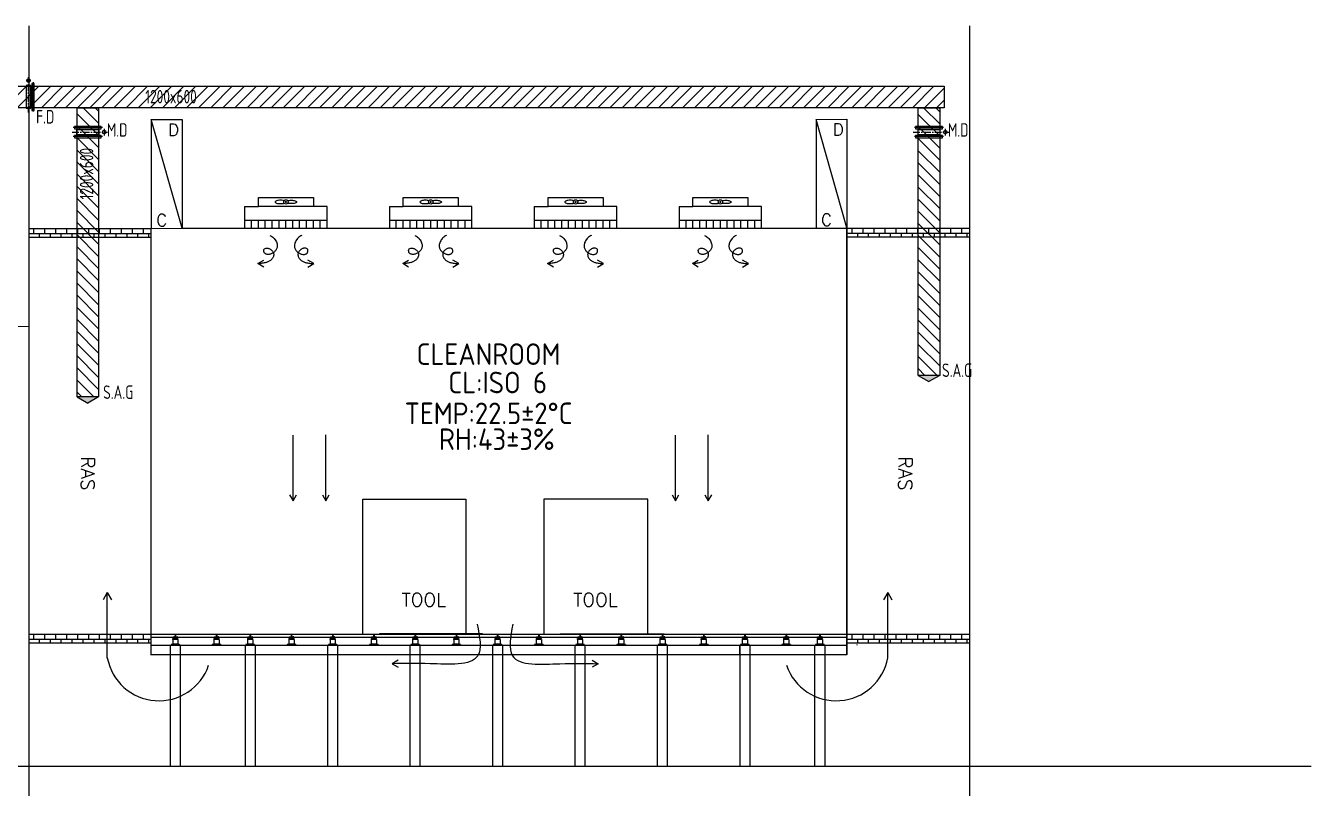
# Model space of a CAD drawing. Header units: millimetres. Extents: x 108 to 3316, y 96 to 2090.
# Drawn here: x 579.8 to 818.4, y 604.1 to 745.5 of the extents above; entities that cross this region are included whole.
import ezdxf
from ezdxf.enums import TextEntityAlignment as Align

# ---------------------------------------------------------------- set-up
doc = ezdxf.new("R2010")
doc.units = ezdxf.units.MM
doc.linetypes.add('CENTER', pattern=[2, 1.25, -0.25, 0.25, -0.25])
for name, color, linetype in [('A-DETL-01', 1, 'Continuous'), ('M-CEQPM-MAU', 22, 'Continuous'), ('M-CMDUCT-LINE', 15, 'Continuous'), ('M-EQPM-TXT', 4, 'Continuous'), ('M-FM-LINE3', 3, 'Continuous'), ('M-HVAC-CMDUCT', 150, 'Continuous'), ('U-EX-TXT', 4, 'Continuous')]:
    doc.layers.add(name, color=color, linetype=linetype)
doc.styles.add('AA-TXT', font='isocp.shx', dxfattribs={"bigfont": 'chineset.shx'})
doc.styles.add('STDTEXT', font='simplex.shx', dxfattribs={"bigfont": 'china.shx'})

msp = doc.modelspace()

# ---------------------------------------------------------------- hatches: boundary and pattern name
at = {"layer": 'M-CEQPM-MAU'}
h = msp.add_hatch(dxfattribs=at)
h.set_pattern_fill('AR-B88', color=252, scale=0.01)
h.set_pattern_definition([(360, (-40309.5795, -84037.5667), (1e-15, 2.032), []), (90, (-40309.5795, -84037.5667), (-1.016, 2.032), [2.032, -2.032])])
h.paths.add_polyline_path([(603.15, 707.95), (580.4, 707.95), (580.4, 706.34), (603.15, 706.34)])
h = msp.add_hatch(dxfattribs=at)
h.set_pattern_fill('AR-B88', color=252, scale=0.01)
h.set_pattern_definition([(360, (-40157.7271, -84037.5143), (1e-15, 2.032), []), (90, (-40157.7271, -84037.5143), (-1.016, 2.032), [2.032, -2.032])])
h.paths.add_polyline_path([(755.01, 708), (732.25, 708), (732.25, 706.39), (755.01, 706.39)])
h = msp.add_hatch(dxfattribs=at)
h.set_pattern_fill('AR-B88', color=252, scale=0.01)
h.set_pattern_definition([(360, (-40309.5795, -84112.7945), (1e-15, 2.032), []), (90, (-40309.5795, -84112.7945), (-1.016, 2.032), [2.032, -2.032])])
h.paths.add_polyline_path([(603.15, 632.72), (580.4, 632.72), (580.4, 631.11), (603.15, 631.11)])
h = msp.add_hatch(dxfattribs=at)
h.set_pattern_fill('AR-B88', color=252, scale=0.01)
h.set_pattern_definition([(360, (-40157.7271, -84112.8087), (1e-15, 2.032), []), (90, (-40157.7271, -84112.8087), (-1.016, 2.032), [2.032, -2.032])])
h.paths.add_polyline_path([(755.01, 632.71), (732.25, 632.71), (732.25, 631.1), (755.01, 631.1)])
at = {"layer": 'M-CMDUCT-LINE'}
h = msp.add_hatch(dxfattribs=at)
h.set_pattern_fill('ANSI31', color=256, scale=0.5, style=0)
h.set_pattern_definition([(45, (1317.3042, 557.8805), (-1.122532, 1.122532), [])])
h.paths.add_polyline_path([(436.36, 734.33), (750.29, 734.33), (750.29, 730.33), (436.36, 730.33)])
h = msp.add_hatch(dxfattribs=at)
h.set_pattern_fill('ANSI31', color=256, scale=0.5, angle=-90, style=0)
h.set_pattern_definition([(315, (416.9179, -122.0802), (1.122532, 1.122532), [])])
h.paths.add_polyline_path([(593.37, 730.33), (593.37, 676.71), (589.37, 676.71), (589.37, 730.33)])
h = msp.add_hatch(dxfattribs=at)
h.set_pattern_fill('ANSI31', color=256, scale=0.5, angle=-90, style=0)
h.set_pattern_definition([(315, (573.0071, -146.9034), (1.122532, 1.122532), [])])
h.paths.add_polyline_path([(749.46, 730.33), (749.46, 680.69), (745.46, 680.69), (745.46, 730.33)])
at = {"layer": 'M-FM-LINE3', "linetype": 'Continuous'}
h = msp.add_hatch(color=256, dxfattribs=at)
edge = h.paths.add_edge_path()
edge.add_arc((580.36, 735.37), 0.333, 0, 360)
at = {"layer": 'M-HVAC-CMDUCT'}
for points in [[(749.46, 680.69), (745.46, 680.69), (747.46, 679.53)], [(593.37, 676.71), (589.37, 676.71), (591.37, 675.55)]]:
    msp.add_hatch(color=256, dxfattribs=at).paths.add_polyline_path(points)

# ---------------------------------------------------------------- linework, layer by layer
at = {"color": 252}
for points in [[(580.4, 707.95), (603.15, 707.95)], [(580.4, 706.34), (603.15, 706.34)], [(732.25, 708), (755.01, 708)], [(732.25, 706.39), (755.01, 706.39)], [(580.4, 632.72), (603.15, 632.72)], [(732.25, 632.71), (755.01, 632.71)], [(580.4, 631.11), (603.15, 631.11)], [(732.25, 631.1), (755.01, 631.1)]]:
    msp.add_lwpolyline(points, dxfattribs=at)
at = {"layer": 'A-DETL-01', "color": 252, "linetype": 'Continuous'}
for p, q in [((580.4, 745.53), (580.4, 608.17)), ((755.01, 745.53), (755.01, 608.17)), ((732.25, 708), (732.25, 628.88)), ((580.4, 608.17), (580.4, 470.81)), ((755.01, 608.17), (755.01, 470.81))]:
    msp.add_line(p, q, dxfattribs=at)
at = {"layer": 'M-CEQPM-MAU', "color": 252}
for p, q in [((603.15, 728.12), (603.15, 707.95)), ((726.51, 728.17), (726.51, 708)), ((603.15, 707.95), (608.89, 708)), ((642.41, 632.75), (642.41, 657.75)), ((642.41, 657.75), (661.55, 657.75)), ((661.55, 657.75), (661.55, 632.75)), ((695.29, 657.75), (675.98, 657.75)), ((675.98, 657.75), (675.98, 632.75)), ((695.29, 632.75), (695.29, 657.75)), ((664.61, 632.75), (645.47, 632.75)), ((679.04, 632.75), (698.35, 632.75))]:
    msp.add_line(p, q, dxfattribs=at)
at = {"layer": 'M-CEQPM-MAU', "color": 252, "ltscale": 0.1}
for p, q in [((623.02, 712), (623.02, 713.7)), ((623.02, 713.7), (633.22, 713.7)), ((633.22, 713.7), (633.22, 712)), ((649.9, 712), (649.9, 713.7)), ((649.9, 713.7), (660.1, 713.7)), ((660.1, 713.7), (660.1, 712)), ((676.78, 712), (676.78, 713.7)), ((676.78, 713.7), (686.98, 713.7)), ((686.98, 713.7), (686.98, 712)), ((703.66, 712), (703.66, 713.7)), ((703.66, 713.7), (713.86, 713.7)), ((713.86, 713.7), (713.86, 712)), ((620.47, 712), (623.02, 712)), ((620.47, 712), (620.47, 708)), ((633.22, 712), (623.02, 712)), ((635.77, 712), (633.22, 712)), ((635.77, 708), (635.77, 712)), ((647.35, 712), (649.9, 712)), ((647.35, 712), (647.35, 708)), ((660.1, 712), (649.9, 712)), ((662.65, 712), (660.1, 712)), ((662.65, 708), (662.65, 712)), ((674.23, 712), (676.78, 712)), ((674.23, 712), (674.23, 708)), ((686.98, 712), (676.78, 712)), ((689.53, 712), (686.98, 712)), ((689.53, 708), (689.53, 712)), ((701.11, 712), (703.66, 712)), ((701.11, 712), (701.11, 708)), ((713.86, 712), (703.66, 712)), ((716.41, 712), (713.86, 712)), ((716.41, 708), (716.41, 712)), ((620.47, 709.5), (635.77, 709.5)), ((621.75, 708), (621.75, 709.5)), ((623.02, 708), (623.02, 709.5)), ((624.3, 708), (624.3, 709.5)), ((625.57, 708), (625.57, 709.5)), ((626.85, 708), (626.85, 709.5)), ((628.12, 708), (628.12, 709.5)), ((629.4, 708), (629.4, 709.5)), ((630.67, 708), (630.67, 709.5)), ((631.95, 708), (631.95, 709.5)), ((633.22, 708), (633.22, 709.5)), ((634.5, 708), (634.5, 709.5)), ((647.35, 709.5), (662.65, 709.5)), ((648.62, 708), (648.62, 709.5)), ((649.9, 708), (649.9, 709.5)), ((651.17, 708), (651.17, 709.5)), ((652.45, 708), (652.45, 709.5)), ((653.72, 708), (653.72, 709.5)), ((655, 708), (655, 709.5)), ((656.27, 708), (656.27, 709.5)), ((657.55, 708), (657.55, 709.5)), ((658.82, 708), (658.82, 709.5)), ((660.1, 708), (660.1, 709.5)), ((661.37, 708), (661.37, 709.5)), ((674.23, 709.5), (689.53, 709.5)), ((675.5, 708), (675.5, 709.5)), ((676.78, 708), (676.78, 709.5)), ((678.05, 708), (678.05, 709.5)), ((679.33, 708), (679.33, 709.5)), ((680.6, 708), (680.6, 709.5)), ((681.88, 708), (681.88, 709.5)), ((683.15, 708), (683.15, 709.5)), ((684.43, 708), (684.43, 709.5)), ((685.7, 708), (685.7, 709.5)), ((686.98, 708), (686.98, 709.5)), ((688.25, 708), (688.25, 709.5)), ((701.11, 709.5), (716.41, 709.5)), ((702.38, 708), (702.38, 709.5)), ((703.66, 708), (703.66, 709.5)), ((704.93, 708), (704.93, 709.5)), ((706.21, 708), (706.21, 709.5)), ((707.48, 708), (707.48, 709.5)), ((708.76, 708), (708.76, 709.5)), ((710.03, 708), (710.03, 709.5)), ((711.31, 708), (711.31, 709.5)), ((712.58, 708), (712.58, 709.5)), ((713.86, 708), (713.86, 709.5)), ((715.13, 708), (715.13, 709.5)), ((603.15, 628.83), (603.15, 707.95)), ((608.89, 708), (732.25, 708)), ((620.47, 708), (635.77, 708)), ((647.35, 708), (662.65, 708)), ((674.23, 708), (689.53, 708)), ((701.11, 708), (716.41, 708)), ((732.25, 628.88), (732.25, 708)), ((603.15, 632.72), (606.67, 632.72)), ((606.67, 632.7), (712.37, 632.72)), ((607.61, 632.77), (607.5, 632.14)), ((607.61, 632.77), (607.71, 632.14)), ((615.26, 632.77), (615.15, 632.14)), ((615.26, 632.77), (615.36, 632.14)), ((621.51, 632.77), (621.4, 632.14)), ((621.51, 632.77), (621.61, 632.14)), ((629.16, 632.77), (629.05, 632.14)), ((629.16, 632.77), (629.26, 632.14)), ((636.81, 632.77), (636.7, 632.14)), ((636.81, 632.77), (636.91, 632.14)), ((644.46, 632.77), (644.35, 632.14)), ((644.46, 632.77), (644.56, 632.14)), ((652.11, 632.77), (652, 632.14)), ((652.11, 632.77), (652.21, 632.14)), ((659.76, 632.77), (659.65, 632.14)), ((659.76, 632.77), (659.86, 632.14)), ((667.41, 632.77), (667.3, 632.14)), ((667.41, 632.77), (667.51, 632.14)), ((675.06, 632.77), (674.95, 632.14)), ((675.06, 632.77), (675.16, 632.14)), ((682.71, 632.77), (682.6, 632.14)), ((682.71, 632.77), (682.81, 632.14)), ((690.36, 632.77), (690.25, 632.14)), ((690.36, 632.77), (690.46, 632.14)), ((698.01, 632.77), (697.9, 632.14)), ((698.01, 632.77), (698.11, 632.14)), ((705.66, 632.77), (705.55, 632.14)), ((705.66, 632.77), (705.76, 632.14)), ((712.37, 632.7), (732.25, 632.71)), ((713.31, 632.77), (713.2, 632.14)), ((713.31, 632.77), (713.41, 632.14)), ((720.96, 632.77), (720.85, 632.14)), ((720.96, 632.77), (721.06, 632.14)), ((727.21, 632.77), (727.1, 632.14)), ((727.21, 632.77), (727.31, 632.14)), ((606.67, 632.09), (603.15, 632.08)), ((712.37, 632.09), (606.67, 632.07)), ((608.41, 630.81), (606.81, 630.81)), ((606.81, 630.81), (606.81, 630.68)), ((608.41, 630.68), (606.81, 630.68)), ((607.13, 631.74), (607.13, 630.89)), ((608.09, 631.74), (607.13, 631.74)), ((607.13, 630.89), (608.09, 630.89)), ((608.05, 631.87), (607.17, 631.87)), ((607.17, 631.74), (607.17, 631.87)), ((607.18, 630.89), (607.18, 630.82)), ((607.19, 632.2), (607.27, 632.2)), ((607.19, 632.2), (607.19, 631.87)), ((607.27, 632.2), (607.27, 632.14)), ((607.55, 632.14), (607.27, 632.14)), ((607.56, 632.2), (607.54, 631.87)), ((607.65, 632.2), (607.56, 632.2)), ((607.65, 632.2), (607.67, 631.87)), ((607.94, 632.14), (607.66, 632.14)), ((607.94, 632.2), (607.94, 632.14)), ((608.02, 632.2), (607.94, 632.2)), ((608.02, 632.2), (608.02, 631.87)), ((608.03, 630.89), (608.03, 630.81)), ((608.05, 631.74), (608.05, 631.87)), ((608.09, 631.74), (608.09, 630.89)), ((608.41, 630.81), (608.41, 630.68)), ((616.06, 630.81), (614.46, 630.81)), ((614.46, 630.81), (614.46, 630.68)), ((616.06, 630.68), (614.46, 630.68)), ((614.78, 631.74), (614.78, 630.89)), ((615.74, 631.74), (614.78, 631.74)), ((614.78, 630.89), (615.74, 630.89)), ((615.7, 631.87), (614.82, 631.87)), ((614.82, 631.74), (614.82, 631.87)), ((614.83, 630.89), (614.83, 630.82)), ((614.84, 632.2), (614.92, 632.2)), ((614.84, 632.2), (614.84, 631.87)), ((614.92, 632.2), (614.92, 632.14)), ((615.2, 632.14), (614.92, 632.14)), ((615.21, 632.2), (615.19, 631.87)), ((615.3, 632.2), (615.21, 632.2)), ((615.3, 632.2), (615.32, 631.87)), ((615.59, 632.14), (615.31, 632.14)), ((615.59, 632.2), (615.59, 632.14)), ((615.67, 632.2), (615.59, 632.2)), ((615.67, 632.2), (615.67, 631.87)), ((615.68, 630.89), (615.68, 630.81)), ((615.7, 631.74), (615.7, 631.87)), ((615.74, 631.74), (615.74, 630.89)), ((616.06, 630.81), (616.06, 630.68)), ((622.31, 630.81), (620.71, 630.81)), ((620.71, 630.81), (620.71, 630.68)), ((622.31, 630.68), (620.71, 630.68)), ((621.03, 631.74), (621.03, 630.89)), ((621.99, 631.74), (621.03, 631.74)), ((621.03, 630.89), (621.99, 630.89)), ((621.95, 631.87), (621.07, 631.87)), ((621.07, 631.74), (621.07, 631.87)), ((621.08, 630.89), (621.08, 630.82)), ((621.09, 632.2), (621.17, 632.2)), ((621.09, 632.2), (621.09, 631.87)), ((621.17, 632.2), (621.17, 632.14)), ((621.45, 632.14), (621.17, 632.14)), ((621.46, 632.2), (621.44, 631.87)), ((621.55, 632.2), (621.46, 632.2)), ((621.55, 632.2), (621.57, 631.87)), ((621.84, 632.14), (621.56, 632.14)), ((621.84, 632.2), (621.84, 632.14)), ((621.92, 632.2), (621.84, 632.2)), ((621.92, 632.2), (621.92, 631.87)), ((621.93, 630.89), (621.93, 630.81)), ((621.95, 631.74), (621.95, 631.87)), ((621.99, 631.74), (621.99, 630.89)), ((622.31, 630.81), (622.31, 630.68)), ((629.96, 630.81), (628.36, 630.81)), ((628.36, 630.81), (628.36, 630.68)), ((629.96, 630.68), (628.36, 630.68)), ((628.68, 631.74), (628.68, 630.89)), ((629.64, 631.74), (628.68, 631.74)), ((628.68, 630.89), (629.64, 630.89)), ((629.6, 631.87), (628.72, 631.87)), ((628.72, 631.74), (628.72, 631.87)), ((628.73, 630.89), (628.73, 630.82)), ((628.74, 632.2), (628.82, 632.2)), ((628.74, 632.2), (628.74, 631.87)), ((628.82, 632.2), (628.82, 632.14)), ((629.1, 632.14), (628.82, 632.14)), ((629.11, 632.2), (629.09, 631.87)), ((629.2, 632.2), (629.11, 632.2)), ((629.2, 632.2), (629.22, 631.87)), ((629.49, 632.14), (629.21, 632.14)), ((629.49, 632.2), (629.49, 632.14)), ((629.57, 632.2), (629.49, 632.2)), ((629.57, 632.2), (629.57, 631.87)), ((629.58, 630.89), (629.58, 630.81)), ((629.6, 631.74), (629.6, 631.87)), ((629.64, 631.74), (629.64, 630.89)), ((629.96, 630.81), (629.96, 630.68)), ((637.61, 630.81), (636.01, 630.81)), ((636.01, 630.81), (636.01, 630.68)), ((637.61, 630.68), (636.01, 630.68)), ((636.33, 631.74), (636.33, 630.89)), ((637.29, 631.74), (636.33, 631.74)), ((636.33, 630.89), (637.29, 630.89)), ((637.25, 631.87), (636.37, 631.87)), ((636.37, 631.74), (636.37, 631.87)), ((636.38, 630.89), (636.38, 630.82)), ((636.39, 632.2), (636.47, 632.2)), ((636.39, 632.2), (636.39, 631.87)), ((636.47, 632.2), (636.47, 632.14)), ((636.75, 632.14), (636.47, 632.14)), ((636.76, 632.2), (636.74, 631.87)), ((636.85, 632.2), (636.76, 632.2)), ((636.85, 632.2), (636.87, 631.87)), ((637.14, 632.14), (636.86, 632.14)), ((637.14, 632.2), (637.14, 632.14)), ((637.22, 632.2), (637.14, 632.2)), ((637.22, 632.2), (637.22, 631.87)), ((637.23, 630.89), (637.23, 630.81)), ((637.25, 631.74), (637.25, 631.87)), ((637.29, 631.74), (637.29, 630.89)), ((637.61, 630.81), (637.61, 630.68)), ((645.26, 630.81), (643.66, 630.81)), ((643.66, 630.81), (643.66, 630.68)), ((645.26, 630.68), (643.66, 630.68)), ((643.98, 631.74), (643.98, 630.89)), ((644.94, 631.74), (643.98, 631.74)), ((643.98, 630.89), (644.94, 630.89)), ((644.9, 631.87), (644.02, 631.87)), ((644.02, 631.74), (644.02, 631.87)), ((644.03, 630.89), (644.03, 630.82)), ((644.04, 632.2), (644.12, 632.2)), ((644.04, 632.2), (644.04, 631.87)), ((644.12, 632.2), (644.12, 632.14)), ((644.4, 632.14), (644.12, 632.14)), ((644.41, 632.2), (644.39, 631.87)), ((644.5, 632.2), (644.41, 632.2)), ((644.5, 632.2), (644.52, 631.87)), ((644.79, 632.14), (644.51, 632.14)), ((644.79, 632.2), (644.79, 632.14)), ((644.87, 632.2), (644.79, 632.2)), ((644.87, 632.2), (644.87, 631.87)), ((644.88, 630.89), (644.88, 630.81)), ((644.9, 631.74), (644.9, 631.87)), ((644.94, 631.74), (644.94, 630.89)), ((645.26, 630.81), (645.26, 630.68)), ((652.91, 630.81), (651.31, 630.81)), ((651.31, 630.81), (651.31, 630.68)), ((652.91, 630.68), (651.31, 630.68)), ((651.63, 631.74), (651.63, 630.89)), ((652.59, 631.74), (651.63, 631.74)), ((651.63, 630.89), (652.59, 630.89)), ((652.55, 631.87), (651.67, 631.87)), ((651.67, 631.74), (651.67, 631.87)), ((651.68, 630.89), (651.68, 630.82)), ((651.69, 632.2), (651.77, 632.2)), ((651.69, 632.2), (651.69, 631.87)), ((651.77, 632.2), (651.77, 632.14)), ((652.05, 632.14), (651.77, 632.14)), ((652.06, 632.2), (652.04, 631.87)), ((652.15, 632.2), (652.06, 632.2)), ((652.15, 632.2), (652.17, 631.87)), ((652.44, 632.14), (652.16, 632.14)), ((652.44, 632.2), (652.44, 632.14)), ((652.52, 632.2), (652.44, 632.2)), ((652.52, 632.2), (652.52, 631.87)), ((652.53, 630.89), (652.53, 630.81)), ((652.55, 631.74), (652.55, 631.87)), ((652.59, 631.74), (652.59, 630.89)), ((652.91, 630.81), (652.91, 630.68)), ((660.56, 630.81), (658.96, 630.81)), ((658.96, 630.81), (658.96, 630.68)), ((660.56, 630.68), (658.96, 630.68)), ((659.28, 631.74), (659.28, 630.89)), ((660.24, 631.74), (659.28, 631.74)), ((659.28, 630.89), (660.24, 630.89)), ((660.2, 631.87), (659.32, 631.87)), ((659.32, 631.74), (659.32, 631.87)), ((659.33, 630.89), (659.33, 630.82)), ((659.34, 632.2), (659.42, 632.2)), ((659.34, 632.2), (659.34, 631.87)), ((659.42, 632.2), (659.42, 632.14)), ((659.7, 632.14), (659.42, 632.14)), ((659.71, 632.2), (659.69, 631.87)), ((659.8, 632.2), (659.71, 632.2)), ((659.8, 632.2), (659.82, 631.87)), ((660.09, 632.14), (659.81, 632.14)), ((660.09, 632.2), (660.09, 632.14)), ((660.17, 632.2), (660.09, 632.2)), ((660.17, 632.2), (660.17, 631.87)), ((660.18, 630.89), (660.18, 630.81)), ((660.2, 631.74), (660.2, 631.87)), ((660.24, 631.74), (660.24, 630.89)), ((660.56, 630.81), (660.56, 630.68)), ((668.21, 630.81), (666.61, 630.81)), ((666.61, 630.81), (666.61, 630.68)), ((668.21, 630.68), (666.61, 630.68)), ((666.93, 631.74), (666.93, 630.89)), ((667.89, 631.74), (666.93, 631.74)), ((666.93, 630.89), (667.89, 630.89)), ((667.85, 631.87), (666.97, 631.87)), ((666.97, 631.74), (666.97, 631.87)), ((666.98, 630.89), (666.98, 630.82)), ((666.99, 632.2), (667.07, 632.2)), ((666.99, 632.2), (666.99, 631.87)), ((667.07, 632.2), (667.07, 632.14)), ((667.35, 632.14), (667.07, 632.14)), ((667.36, 632.2), (667.34, 631.87)), ((667.45, 632.2), (667.36, 632.2)), ((667.45, 632.2), (667.47, 631.87)), ((667.74, 632.14), (667.46, 632.14)), ((667.74, 632.2), (667.74, 632.14)), ((667.82, 632.2), (667.74, 632.2)), ((667.82, 632.2), (667.82, 631.87)), ((667.83, 630.89), (667.83, 630.81)), ((667.85, 631.74), (667.85, 631.87)), ((667.89, 631.74), (667.89, 630.89)), ((668.21, 630.81), (668.21, 630.68)), ((675.86, 630.81), (674.26, 630.81)), ((674.26, 630.81), (674.26, 630.68)), ((675.86, 630.68), (674.26, 630.68)), ((674.58, 631.74), (674.58, 630.89)), ((675.54, 631.74), (674.58, 631.74)), ((674.58, 630.89), (675.54, 630.89)), ((675.5, 631.87), (674.62, 631.87)), ((674.62, 631.74), (674.62, 631.87)), ((674.63, 630.89), (674.63, 630.82)), ((674.64, 632.2), (674.72, 632.2)), ((674.64, 632.2), (674.64, 631.87)), ((674.72, 632.2), (674.72, 632.14)), ((675, 632.14), (674.72, 632.14)), ((675.01, 632.2), (674.99, 631.87)), ((675.1, 632.2), (675.01, 632.2)), ((675.1, 632.2), (675.12, 631.87)), ((675.39, 632.14), (675.11, 632.14)), ((675.39, 632.2), (675.39, 632.14)), ((675.47, 632.2), (675.39, 632.2)), ((675.47, 632.2), (675.47, 631.87)), ((675.48, 630.89), (675.48, 630.81)), ((675.5, 631.74), (675.5, 631.87)), ((675.54, 631.74), (675.54, 630.89)), ((675.86, 630.81), (675.86, 630.68)), ((683.51, 630.81), (681.91, 630.81)), ((681.91, 630.81), (681.91, 630.68)), ((683.51, 630.68), (681.91, 630.68)), ((682.23, 631.74), (682.23, 630.89)), ((683.19, 631.74), (682.23, 631.74)), ((682.23, 630.89), (683.19, 630.89)), ((683.15, 631.87), (682.27, 631.87)), ((682.27, 631.74), (682.27, 631.87)), ((682.28, 630.89), (682.28, 630.82)), ((682.29, 632.2), (682.37, 632.2)), ((682.29, 632.2), (682.29, 631.87)), ((682.37, 632.2), (682.37, 632.14)), ((682.65, 632.14), (682.37, 632.14)), ((682.66, 632.2), (682.64, 631.87)), ((682.75, 632.2), (682.66, 632.2)), ((682.75, 632.2), (682.77, 631.87)), ((683.04, 632.14), (682.76, 632.14)), ((683.04, 632.2), (683.04, 632.14)), ((683.12, 632.2), (683.04, 632.2)), ((683.12, 632.2), (683.12, 631.87)), ((683.13, 630.89), (683.13, 630.81)), ((683.15, 631.74), (683.15, 631.87)), ((683.19, 631.74), (683.19, 630.89)), ((683.51, 630.81), (683.51, 630.68)), ((691.16, 630.81), (689.56, 630.81)), ((689.56, 630.81), (689.56, 630.68)), ((691.16, 630.68), (689.56, 630.68)), ((689.88, 631.74), (689.88, 630.89)), ((690.84, 631.74), (689.88, 631.74)), ((689.88, 630.89), (690.84, 630.89)), ((690.8, 631.87), (689.92, 631.87)), ((689.92, 631.74), (689.92, 631.87)), ((689.93, 630.89), (689.93, 630.82)), ((689.94, 632.2), (690.02, 632.2)), ((689.94, 632.2), (689.94, 631.87)), ((690.02, 632.2), (690.02, 632.14)), ((690.3, 632.14), (690.02, 632.14)), ((690.31, 632.2), (690.29, 631.87)), ((690.4, 632.2), (690.31, 632.2)), ((690.4, 632.2), (690.42, 631.87)), ((690.69, 632.14), (690.41, 632.14)), ((690.69, 632.2), (690.69, 632.14)), ((690.77, 632.2), (690.69, 632.2)), ((690.77, 632.2), (690.77, 631.87)), ((690.78, 630.89), (690.78, 630.81)), ((690.8, 631.74), (690.8, 631.87)), ((690.84, 631.74), (690.84, 630.89)), ((691.16, 630.81), (691.16, 630.68)), ((698.81, 630.81), (697.21, 630.81)), ((697.21, 630.81), (697.21, 630.68)), ((698.81, 630.68), (697.21, 630.68)), ((697.53, 631.74), (697.53, 630.89)), ((698.49, 631.74), (697.53, 631.74)), ((697.53, 630.89), (698.49, 630.89)), ((698.45, 631.87), (697.57, 631.87)), ((697.57, 631.74), (697.57, 631.87)), ((697.58, 630.89), (697.58, 630.82)), ((697.59, 632.2), (697.67, 632.2)), ((697.59, 632.2), (697.59, 631.87)), ((697.67, 632.2), (697.67, 632.14)), ((697.95, 632.14), (697.67, 632.14)), ((697.96, 632.2), (697.94, 631.87)), ((698.05, 632.2), (697.96, 632.2)), ((698.05, 632.2), (698.07, 631.87)), ((698.34, 632.14), (698.06, 632.14)), ((698.34, 632.2), (698.34, 632.14)), ((698.42, 632.2), (698.34, 632.2)), ((698.42, 632.2), (698.42, 631.87)), ((698.43, 630.89), (698.43, 630.81)), ((698.45, 631.74), (698.45, 631.87)), ((698.49, 631.74), (698.49, 630.89)), ((698.81, 630.81), (698.81, 630.68)), ((706.46, 630.81), (704.86, 630.81)), ((704.86, 630.81), (704.86, 630.68)), ((706.46, 630.68), (704.86, 630.68)), ((705.18, 631.74), (705.18, 630.89)), ((706.14, 631.74), (705.18, 631.74)), ((705.18, 630.89), (706.14, 630.89)), ((706.1, 631.87), (705.22, 631.87)), ((705.22, 631.74), (705.22, 631.87)), ((705.23, 630.89), (705.23, 630.82)), ((705.24, 632.2), (705.32, 632.2)), ((705.24, 632.2), (705.24, 631.87)), ((705.32, 632.2), (705.32, 632.14)), ((705.6, 632.14), (705.32, 632.14)), ((705.61, 632.2), (705.59, 631.87)), ((705.7, 632.2), (705.61, 632.2)), ((705.7, 632.2), (705.72, 631.87)), ((705.99, 632.14), (705.71, 632.14)), ((705.99, 632.2), (705.99, 632.14)), ((706.07, 632.2), (705.99, 632.2)), ((706.07, 632.2), (706.07, 631.87)), ((706.08, 630.89), (706.08, 630.81)), ((706.1, 631.74), (706.1, 631.87)), ((706.14, 631.74), (706.14, 630.89)), ((706.46, 630.81), (706.46, 630.68)), ((732.25, 632.07), (712.37, 632.07)), ((714.11, 630.81), (712.51, 630.81)), ((712.51, 630.81), (712.51, 630.68)), ((714.11, 630.68), (712.51, 630.68)), ((712.83, 631.74), (712.83, 630.89)), ((713.79, 631.74), (712.83, 631.74)), ((712.83, 630.89), (713.79, 630.89)), ((713.75, 631.87), (712.87, 631.87)), ((712.87, 631.74), (712.87, 631.87)), ((712.88, 630.89), (712.88, 630.82)), ((712.89, 632.2), (712.97, 632.2)), ((712.89, 632.2), (712.89, 631.87)), ((712.97, 632.2), (712.97, 632.14)), ((713.25, 632.14), (712.97, 632.14)), ((713.26, 632.2), (713.24, 631.87)), ((713.35, 632.2), (713.26, 632.2)), ((713.35, 632.2), (713.37, 631.87)), ((713.64, 632.14), (713.36, 632.14)), ((713.64, 632.2), (713.64, 632.14)), ((713.72, 632.2), (713.64, 632.2)), ((713.72, 632.2), (713.72, 631.87)), ((713.73, 630.89), (713.73, 630.81)), ((713.75, 631.74), (713.75, 631.87)), ((713.79, 631.74), (713.79, 630.89)), ((714.11, 630.81), (714.11, 630.68)), ((721.76, 630.81), (720.16, 630.81)), ((720.16, 630.81), (720.16, 630.68)), ((721.76, 630.68), (720.16, 630.68)), ((720.48, 631.74), (720.48, 630.89)), ((721.44, 631.74), (720.48, 631.74)), ((720.48, 630.89), (721.44, 630.89)), ((721.4, 631.87), (720.52, 631.87)), ((720.52, 631.74), (720.52, 631.87)), ((720.53, 630.89), (720.53, 630.82)), ((720.54, 632.2), (720.62, 632.2)), ((720.54, 632.2), (720.54, 631.87)), ((720.62, 632.2), (720.62, 632.14)), ((720.9, 632.14), (720.62, 632.14)), ((720.91, 632.2), (720.89, 631.87)), ((721, 632.2), (720.91, 632.2)), ((721, 632.2), (721.02, 631.87)), ((721.29, 632.14), (721.01, 632.14)), ((721.29, 632.2), (721.29, 632.14)), ((721.37, 632.2), (721.29, 632.2)), ((721.37, 632.2), (721.37, 631.87)), ((721.38, 630.89), (721.38, 630.81)), ((721.4, 631.74), (721.4, 631.87)), ((721.44, 631.74), (721.44, 630.89)), ((721.76, 630.81), (721.76, 630.68)), ((728.01, 630.81), (726.41, 630.81)), ((726.41, 630.81), (726.41, 630.68)), ((728.01, 630.68), (726.41, 630.68)), ((726.73, 631.74), (726.73, 630.89)), ((727.69, 631.74), (726.73, 631.74)), ((726.73, 630.89), (727.69, 630.89)), ((727.65, 631.87), (726.77, 631.87)), ((726.77, 631.74), (726.77, 631.87)), ((726.78, 630.89), (726.78, 630.82)), ((726.79, 632.2), (726.87, 632.2)), ((726.79, 632.2), (726.79, 631.87)), ((726.87, 632.2), (726.87, 632.14)), ((727.16, 632.14), (726.87, 632.14)), ((727.16, 632.2), (727.14, 631.87)), ((727.26, 632.2), (727.16, 632.2)), ((727.26, 632.2), (727.27, 631.87)), ((727.54, 632.14), (727.26, 632.14)), ((727.54, 632.2), (727.54, 632.14)), ((727.62, 632.2), (727.54, 632.2)), ((727.62, 632.2), (727.62, 631.87)), ((727.64, 630.89), (727.64, 630.81)), ((727.65, 631.74), (727.65, 631.87)), ((727.69, 631.74), (727.69, 630.89)), ((728.01, 630.81), (728.01, 630.68)), ((734.06, 630.81), (734.06, 630.68))]:
    msp.add_line(p, q, dxfattribs=at)
at = {"layer": 'M-CEQPM-MAU', "color": 252}
for points in [[(608.89, 728.17), (608.89, 708), (603.15, 728.12)], [(732.25, 728.22), (732.25, 708.05), (726.51, 728.17)]]:
    msp.add_lwpolyline(points, close=True, dxfattribs=at)
at = {"layer": 'M-CEQPM-MAU', "color": 252, "ltscale": 0.1}
for points in [[(627.8, 713.08, 0.03966), (627.53, 713.14, 0.032614), (627.12, 713.17, 0.032614), (626.71, 713.14, 0.044087), (626.41, 713.07, 0.086721), (626.17, 712.95, 0.233651), (626.12, 712.85, 0.233651), (626.17, 712.76, 0.086721), (626.41, 712.63, 0.044087), (626.71, 712.56, 0.032614), (627.12, 712.54, 0.032614), (627.53, 712.56, 0.03966), (627.8, 712.62)], [(628.45, 713.08, -0.03966), (628.71, 713.14, -0.032614), (629.12, 713.17, -0.032614), (629.53, 713.14, -0.044087), (629.83, 713.07, -0.086721), (630.07, 712.95, -0.233651), (630.12, 712.85, -0.233651), (630.07, 712.76, -0.086721), (629.83, 712.63, -0.044087), (629.53, 712.56, -0.032614), (629.12, 712.54, -0.032614), (628.71, 712.56, -0.03966), (628.45, 712.62)], [(654.67, 713.08, 0.03966), (654.41, 713.14, 0.032614), (654, 713.17, 0.032614), (653.59, 713.14, 0.044087), (653.29, 713.07, 0.086721), (653.05, 712.95, 0.233651), (653, 712.85, 0.233651), (653.05, 712.76, 0.086721), (653.29, 712.63, 0.044087), (653.59, 712.56, 0.032614), (654, 712.54, 0.032614), (654.41, 712.56, 0.03966), (654.67, 712.62)], [(655.33, 713.08, -0.03966), (655.59, 713.14, -0.032614), (656, 713.17, -0.032614), (656.41, 713.14, -0.044087), (656.71, 713.07, -0.086721), (656.95, 712.95, -0.233651), (657, 712.85, -0.233651), (656.95, 712.76, -0.086721), (656.71, 712.63, -0.044087), (656.41, 712.56, -0.032614), (656, 712.54, -0.032614), (655.59, 712.56, -0.03966), (655.33, 712.62)], [(681.55, 713.08, 0.03966), (681.29, 713.14, 0.032614), (680.88, 713.17, 0.032614), (680.47, 713.14, 0.044087), (680.17, 713.07, 0.086721), (679.93, 712.95, 0.233651), (679.88, 712.85, 0.233651), (679.93, 712.76, 0.086721), (680.17, 712.63, 0.044087), (680.47, 712.56, 0.032614), (680.88, 712.54, 0.032614), (681.29, 712.56, 0.03966), (681.55, 712.62)], [(682.2, 713.08, -0.03966), (682.47, 713.14, -0.032614), (682.88, 713.17, -0.032614), (683.29, 713.14, -0.044087), (683.59, 713.07, -0.086721), (683.83, 712.95, -0.233651), (683.88, 712.85, -0.233651), (683.83, 712.76, -0.086721), (683.59, 712.63, -0.044087), (683.29, 712.56, -0.032614), (682.88, 712.54, -0.032614), (682.47, 712.56, -0.03966), (682.2, 712.62)], [(708.43, 713.08, 0.03966), (708.16, 713.14, 0.032614), (707.75, 713.17, 0.032614), (707.35, 713.14, 0.044087), (707.05, 713.07, 0.086721), (706.8, 712.95, 0.233651), (706.76, 712.85, 0.233651), (706.8, 712.76, 0.086721), (707.05, 712.63, 0.044087), (707.35, 712.56, 0.032614), (707.75, 712.54, 0.032614), (708.16, 712.56, 0.03966), (708.43, 712.62)], [(709.08, 713.08, -0.03966), (709.35, 713.14, -0.032614), (709.76, 713.17, -0.032614), (710.17, 713.14, -0.044087), (710.46, 713.07, -0.086721), (710.71, 712.95, -0.233651), (710.76, 712.85, -0.233651), (710.71, 712.76, -0.086721), (710.46, 712.63, -0.044087), (710.17, 712.56, -0.032614), (709.76, 712.54, -0.032614), (709.35, 712.56, -0.03966), (709.08, 712.62)]]:
    msp.add_lwpolyline(points, format="xyb", dxfattribs=at)
at = {"layer": 'M-CEQPM-MAU', "color": 252, "ltscale": 0.1, "const_width": 0.2}
for points in [[(628.22, 712.85, -1), (628.02, 712.85, -1)], [(655.1, 712.85, -1), (654.9, 712.85, -1)], [(681.98, 712.85, -1), (681.78, 712.85, -1)], [(708.86, 712.85, -1), (708.66, 712.85, -1)]]:
    msp.add_lwpolyline(points, format="xyb", close=True, dxfattribs=at)
at = {"layer": 'M-CEQPM-MAU', "color": 252, "ltscale": 0.1}
for points in [[(603.15, 630.68), (606.67, 630.68)], [(712.37, 628.88), (603.15, 628.88), (603.15, 630.68), (712.37, 630.68)], [(732.25, 628.88), (712.37, 628.88), (712.37, 630.68), (732.25, 630.68)]]:
    msp.add_lwpolyline(points, dxfattribs=at)
for points in [[(606.71, 608.17), (606.71, 630.68), (608.51, 630.68), (608.51, 608.17)], [(620.61, 608.17), (620.61, 630.68), (622.41, 630.68), (622.41, 608.17)], [(635.91, 608.17), (635.91, 630.68), (637.71, 630.68), (637.71, 608.17)], [(651.21, 608.17), (651.21, 630.68), (653.01, 630.68), (653.01, 608.17)], [(666.51, 608.17), (666.51, 630.68), (668.31, 630.68), (668.31, 608.17)], [(681.81, 608.17), (681.81, 630.68), (683.61, 630.68), (683.61, 608.17)], [(697.11, 608.17), (697.11, 630.68), (698.91, 630.68), (698.91, 608.17)], [(712.41, 608.17), (712.41, 630.68), (714.21, 630.68), (714.21, 608.17)], [(726.31, 608.17), (726.31, 630.68), (728.11, 630.68), (728.11, 608.17)]]:
    msp.add_lwpolyline(points, close=True, dxfattribs=at)
for centre in [(628.12, 712.85), (655, 712.85), (681.88, 712.85), (708.76, 712.85)]:
    msp.add_circle(centre, 0.4, dxfattribs=at)
at = {"layer": 'M-FM-LINE3', "linetype": 'CENTER'}
for p, q in [((580.36, 729.42), (580.36, 736)), ((588.45, 725.81), (595.04, 725.81)), ((594.41, 726.44), (594.41, 725.19)), ((744.54, 725.81), (751.13, 725.81)), ((750.5, 726.44), (750.5, 725.19))]:
    msp.add_line(p, q, dxfattribs=at)
at = {"layer": 'M-FM-LINE3'}
for p, q in [((581.2, 735.04), (581.2, 729.62)), ((594.08, 726.64), (588.66, 726.64)), ((750.17, 726.64), (744.75, 726.64)), ((594.08, 724.98), (588.66, 724.98)), ((750.17, 724.98), (744.75, 724.98))]:
    msp.add_line(p, q, dxfattribs=at)
for points in [[(581.41, 734.83), (580.99, 734.83), (580.99, 729.83), (581.41, 729.83)], [(580.78, 734.42), (579.95, 734.42), (579.95, 730.25), (580.78, 730.25)], [(593.87, 726.44), (593.87, 726.85), (588.87, 726.85), (588.87, 726.44)], [(593.45, 725.39), (593.45, 726.23), (589.29, 726.23), (589.29, 725.39)], [(749.96, 726.44), (749.96, 726.85), (744.96, 726.85), (744.96, 726.44)], [(749.54, 725.39), (749.54, 726.23), (745.38, 726.23), (745.38, 725.39)], [(593.87, 724.77), (593.87, 725.19), (588.87, 725.19), (588.87, 724.77)], [(749.96, 724.77), (749.96, 725.19), (744.96, 725.19), (744.96, 724.77)]]:
    msp.add_lwpolyline(points, close=True, dxfattribs=at)
for centre in [(580.36, 735.37), (594.41, 725.81), (750.5, 725.81)]:
    msp.add_circle(centre, 0.333, dxfattribs=at)
at = {"layer": 'M-HVAC-CMDUCT'}
for p, q in [((749.46, 680.69), (745.46, 680.69)), ((745.46, 680.69), (747.46, 679.53)), ((749.46, 680.69), (747.46, 679.53)), ((589.37, 676.71), (591.37, 675.55)), ((593.37, 676.71), (591.37, 675.55))]:
    msp.add_line(p, q, dxfattribs=at)
at = {"layer": 'M-HVAC-CMDUCT', "color": 252}
for p, q in [((629.45, 657.42), (629.45, 669.59)), ((635.54, 657.42), (635.54, 669.65)), ((700.42, 657.42), (700.42, 669.59)), ((706.5, 657.42), (706.5, 669.65))]:
    msp.add_line(p, q, dxfattribs=at)
at = {"layer": 'M-HVAC-CMDUCT'}
for points in [[(436.36, 734.33), (750.29, 734.33), (750.29, 730.33), (436.36, 730.33)], [(593.37, 730.33), (593.37, 676.71), (589.37, 676.71), (589.37, 730.33)], [(749.46, 730.33), (749.46, 680.69), (745.46, 680.69), (745.46, 730.33)]]:
    msp.add_lwpolyline(points, close=True, dxfattribs=at)
at = {"layer": 'M-HVAC-CMDUCT', "color": 252, "ltscale": 0.1}
for points in [[(625.16, 706.63, -0.140241), (625.83, 706.18, -0.038232), (626.07, 705.92), (626.14, 705.82), (626.26, 705.62), (626.36, 705.44), (626.43, 705.27), (626.48, 705.1), (626.51, 704.95), (626.53, 704.8), (626.53, 704.66), (626.52, 704.53), (626.5, 704.4), (626.46, 704.28), (626.41, 704.16), (626.35, 704.04), (626.28, 703.93), (626.19, 703.82), (626.09, 703.71), (625.99, 703.61), (625.88, 703.51), (625.76, 703.42), (625.64, 703.35), (625.51, 703.28), (625.38, 703.22), (625.25, 703.18), (625.12, 703.15), (625, 703.13), (624.88, 703.12), (624.76, 703.12), (624.65, 703.13), (624.55, 703.15), (624.47, 703.18), (624.39, 703.22), (624.32, 703.26, -0.282011), (624.02, 703.84, -0.222152), (624.15, 704.16, -0.123311), (624.42, 704.27), (624.51, 704.28), (624.62, 704.28), (624.72, 704.28), (624.83, 704.26), (624.93, 704.23), (625.03, 704.2), (625.13, 704.15), (625.22, 704.1), (625.31, 704.05), (625.39, 703.98), (625.47, 703.92), (625.54, 703.85), (625.61, 703.78), (625.67, 703.7), (625.72, 703.62), (625.76, 703.54), (625.8, 703.46), (625.83, 703.38), (625.85, 703.29), (625.86, 703.2), (625.87, 703.1), (625.87, 703.01), (625.85, 702.91), (625.83, 702.81), (625.8, 702.71), (625.77, 702.62), (625.72, 702.52), (625.66, 702.43), (625.6, 702.34), (625.52, 702.25), (625.44, 702.16), (625.35, 702.08), (625.25, 702.01), (625.14, 701.94), (625.04, 701.87), (624.92, 701.81), (624.8, 701.75), (624.68, 701.7), (624.55, 701.65), (624.41, 701.61), (624.26, 701.57), (624.1, 701.54), (623.93, 701.51), (623.75, 701.49), (623.55, 701.47), (623.34, 701.45), (623.13, 701.43), (622.92, 701.42)], [(631.08, 706.63, 0.140241), (630.4, 706.18, 0.038232), (630.16, 705.92), (630.1, 705.82), (629.98, 705.62), (629.88, 705.44), (629.81, 705.27), (629.76, 705.1), (629.73, 704.95), (629.71, 704.8), (629.7, 704.66), (629.71, 704.53), (629.74, 704.4), (629.77, 704.28), (629.82, 704.16), (629.89, 704.04), (629.96, 703.93), (630.05, 703.82), (630.14, 703.71), (630.25, 703.61), (630.36, 703.51), (630.48, 703.42), (630.6, 703.35), (630.73, 703.28), (630.86, 703.22), (630.99, 703.18), (631.11, 703.15), (631.24, 703.13), (631.36, 703.12), (631.48, 703.12), (631.58, 703.13), (631.68, 703.15), (631.77, 703.18), (631.85, 703.22), (631.92, 703.26, 0.282011), (632.22, 703.84, 0.222152), (632.08, 704.16, 0.123311), (631.82, 704.27), (631.72, 704.28), (631.62, 704.28), (631.52, 704.28), (631.41, 704.26), (631.31, 704.23), (631.21, 704.2), (631.11, 704.15), (631.02, 704.1), (630.93, 704.05), (630.85, 703.98), (630.77, 703.92), (630.7, 703.85), (630.63, 703.78), (630.57, 703.7), (630.52, 703.62), (630.47, 703.54), (630.44, 703.46), (630.41, 703.38), (630.39, 703.29), (630.37, 703.2), (630.37, 703.1), (630.37, 703.01), (630.38, 702.91), (630.4, 702.81), (630.43, 702.71), (630.47, 702.62), (630.52, 702.52), (630.58, 702.43), (630.64, 702.34), (630.72, 702.25), (630.8, 702.16), (630.89, 702.08), (630.99, 702.01), (631.09, 701.94), (631.2, 701.87), (631.32, 701.81), (631.43, 701.75), (631.56, 701.7), (631.69, 701.65), (631.83, 701.61), (631.98, 701.57), (632.13, 701.54), (632.3, 701.51), (632.49, 701.49), (632.69, 701.47), (632.89, 701.45), (633.1, 701.43), (633.31, 701.42)], [(652.03, 706.63, -0.140241), (652.71, 706.18, -0.038232), (652.95, 705.92), (653.02, 705.82), (653.14, 705.62), (653.24, 705.44), (653.31, 705.27), (653.36, 705.1), (653.39, 704.95), (653.41, 704.8), (653.41, 704.66), (653.4, 704.53), (653.38, 704.4), (653.34, 704.28), (653.29, 704.16), (653.23, 704.04), (653.16, 703.93), (653.07, 703.82), (652.97, 703.71), (652.87, 703.61), (652.76, 703.51), (652.64, 703.42), (652.52, 703.35), (652.39, 703.28), (652.26, 703.22), (652.13, 703.18), (652, 703.15), (651.88, 703.13), (651.75, 703.12), (651.64, 703.12), (651.53, 703.13), (651.43, 703.15), (651.35, 703.18), (651.27, 703.22), (651.2, 703.26, -0.282011), (650.9, 703.84, -0.222152), (651.03, 704.16, -0.123311), (651.29, 704.27), (651.39, 704.28), (651.49, 704.28), (651.6, 704.28), (651.71, 704.26), (651.81, 704.23), (651.91, 704.2), (652.01, 704.15), (652.1, 704.1), (652.19, 704.05), (652.27, 703.98), (652.35, 703.92), (652.42, 703.85), (652.49, 703.78), (652.54, 703.7), (652.6, 703.62), (652.64, 703.54), (652.68, 703.46), (652.71, 703.38), (652.73, 703.29), (652.74, 703.2), (652.75, 703.1), (652.74, 703.01), (652.73, 702.91), (652.71, 702.81), (652.68, 702.71), (652.64, 702.62), (652.6, 702.52), (652.54, 702.43), (652.47, 702.34), (652.4, 702.25), (652.32, 702.16), (652.22, 702.08), (652.13, 702.01), (652.02, 701.94), (651.91, 701.87), (651.8, 701.81), (651.68, 701.75), (651.56, 701.7), (651.43, 701.65), (651.29, 701.61), (651.14, 701.57), (650.98, 701.54), (650.81, 701.51), (650.63, 701.49), (650.43, 701.47), (650.22, 701.45), (650.01, 701.43), (649.8, 701.42)], [(657.96, 706.63, 0.140241), (657.28, 706.18, 0.038232), (657.04, 705.92), (656.97, 705.82), (656.86, 705.62), (656.76, 705.44), (656.69, 705.27), (656.64, 705.1), (656.6, 704.95), (656.59, 704.8), (656.58, 704.66), (656.59, 704.53), (656.62, 704.4), (656.65, 704.28), (656.7, 704.16), (656.76, 704.04), (656.84, 703.93), (656.93, 703.82), (657.02, 703.71), (657.13, 703.61), (657.24, 703.51), (657.36, 703.42), (657.48, 703.35), (657.61, 703.28), (657.73, 703.22), (657.86, 703.18), (657.99, 703.15), (658.12, 703.13), (658.24, 703.12), (658.36, 703.12), (658.46, 703.13), (658.56, 703.15), (658.65, 703.18), (658.72, 703.22), (658.8, 703.26, 0.282011), (659.1, 703.84, 0.222152), (658.96, 704.16, 0.123311), (658.7, 704.27), (658.6, 704.28), (658.5, 704.28), (658.39, 704.28), (658.29, 704.26), (658.19, 704.23), (658.09, 704.2), (657.99, 704.15), (657.9, 704.1), (657.81, 704.05), (657.72, 703.98), (657.65, 703.92), (657.57, 703.85), (657.51, 703.78), (657.45, 703.7), (657.4, 703.62), (657.35, 703.54), (657.32, 703.46), (657.29, 703.38), (657.26, 703.29), (657.25, 703.2), (657.25, 703.1), (657.25, 703.01), (657.26, 702.91), (657.28, 702.81), (657.31, 702.71), (657.35, 702.62), (657.4, 702.52), (657.45, 702.43), (657.52, 702.34), (657.6, 702.25), (657.68, 702.16), (657.77, 702.08), (657.87, 702.01), (657.97, 701.94), (658.08, 701.87), (658.19, 701.81), (658.31, 701.75), (658.44, 701.7), (658.57, 701.65), (658.71, 701.61), (658.85, 701.57), (659.01, 701.54), (659.18, 701.51), (659.37, 701.49), (659.56, 701.47), (659.77, 701.45), (659.98, 701.43), (660.19, 701.42)], [(678.91, 706.63, -0.140241), (679.59, 706.18, -0.038232), (679.83, 705.92), (679.9, 705.82), (680.02, 705.62), (680.12, 705.44), (680.19, 705.27), (680.23, 705.1), (680.27, 704.95), (680.29, 704.8), (680.29, 704.66), (680.28, 704.53), (680.26, 704.4), (680.22, 704.28), (680.17, 704.16), (680.11, 704.04), (680.03, 703.93), (679.95, 703.82), (679.85, 703.71), (679.75, 703.61), (679.64, 703.51), (679.52, 703.42), (679.39, 703.35), (679.27, 703.28), (679.14, 703.22), (679.01, 703.18), (678.88, 703.15), (678.75, 703.13), (678.63, 703.12), (678.52, 703.12), (678.41, 703.13), (678.31, 703.15), (678.22, 703.18), (678.15, 703.22), (678.07, 703.26, -0.282011), (677.78, 703.84, -0.222152), (677.91, 704.16, -0.123311), (678.17, 704.27), (678.27, 704.28), (678.37, 704.28), (678.48, 704.28), (678.58, 704.26), (678.69, 704.23), (678.79, 704.2), (678.88, 704.15), (678.98, 704.1), (679.07, 704.05), (679.15, 703.98), (679.23, 703.92), (679.3, 703.85), (679.36, 703.78), (679.42, 703.7), (679.47, 703.62), (679.52, 703.54), (679.56, 703.46), (679.59, 703.38), (679.61, 703.29), (679.62, 703.2), (679.63, 703.1), (679.62, 703.01), (679.61, 702.91), (679.59, 702.81), (679.56, 702.71), (679.52, 702.62), (679.48, 702.52), (679.42, 702.43), (679.35, 702.34), (679.28, 702.25), (679.19, 702.16), (679.1, 702.08), (679.01, 702.01), (678.9, 701.94), (678.79, 701.87), (678.68, 701.81), (678.56, 701.75), (678.44, 701.7), (678.31, 701.65), (678.17, 701.61), (678.02, 701.57), (677.86, 701.54), (677.69, 701.51), (677.51, 701.49), (677.31, 701.47), (677.1, 701.45), (676.89, 701.43), (676.68, 701.42)], [(684.84, 706.63, 0.140241), (684.16, 706.18, 0.038232), (683.92, 705.92), (683.85, 705.82), (683.73, 705.62), (683.64, 705.44), (683.57, 705.27), (683.52, 705.1), (683.48, 704.95), (683.46, 704.8), (683.46, 704.66), (683.47, 704.53), (683.49, 704.4), (683.53, 704.28), (683.58, 704.16), (683.64, 704.04), (683.72, 703.93), (683.8, 703.82), (683.9, 703.71), (684, 703.61), (684.12, 703.51), (684.23, 703.42), (684.36, 703.35), (684.48, 703.28), (684.61, 703.22), (684.74, 703.18), (684.87, 703.15), (685, 703.13), (685.12, 703.12), (685.23, 703.12), (685.34, 703.13), (685.44, 703.15), (685.53, 703.18), (685.6, 703.22), (685.68, 703.26, 0.282011), (685.97, 703.84, 0.222152), (685.84, 704.16, 0.123311), (685.58, 704.27), (685.48, 704.28), (685.38, 704.28), (685.27, 704.28), (685.17, 704.26), (685.06, 704.23), (684.96, 704.2), (684.87, 704.15), (684.77, 704.1), (684.69, 704.05), (684.6, 703.98), (684.52, 703.92), (684.45, 703.85), (684.39, 703.78), (684.33, 703.7), (684.28, 703.62), (684.23, 703.54), (684.19, 703.46), (684.17, 703.38), (684.14, 703.29), (684.13, 703.2), (684.12, 703.1), (684.13, 703.01), (684.14, 702.91), (684.16, 702.81), (684.19, 702.71), (684.23, 702.62), (684.28, 702.52), (684.33, 702.43), (684.4, 702.34), (684.47, 702.25), (684.56, 702.16), (684.65, 702.08), (684.75, 702.01), (684.85, 701.94), (684.96, 701.87), (685.07, 701.81), (685.19, 701.75), (685.31, 701.7), (685.45, 701.65), (685.58, 701.61), (685.73, 701.57), (685.89, 701.54), (686.06, 701.51), (686.25, 701.49), (686.44, 701.47), (686.65, 701.45), (686.86, 701.43), (687.07, 701.42)], [(705.79, 706.63, -0.140241), (706.47, 706.18, -0.038232), (706.71, 705.92), (706.78, 705.82), (706.9, 705.62), (706.99, 705.44), (707.06, 705.27), (707.11, 705.1), (707.15, 704.95), (707.16, 704.8), (707.17, 704.66), (707.16, 704.53), (707.14, 704.4), (707.1, 704.28), (707.05, 704.16), (706.99, 704.04), (706.91, 703.93), (706.83, 703.82), (706.73, 703.71), (706.63, 703.61), (706.51, 703.51), (706.4, 703.42), (706.27, 703.35), (706.15, 703.28), (706.02, 703.22), (705.89, 703.18), (705.76, 703.15), (705.63, 703.13), (705.51, 703.12), (705.4, 703.12), (705.29, 703.13), (705.19, 703.15), (705.1, 703.18), (705.03, 703.22), (704.95, 703.26, -0.282011), (704.66, 703.84, -0.222152), (704.79, 704.16, -0.123311), (705.05, 704.27), (705.15, 704.28), (705.25, 704.28), (705.36, 704.28), (705.46, 704.26), (705.57, 704.23), (705.67, 704.2), (705.76, 704.15), (705.86, 704.1), (705.94, 704.05), (706.03, 703.98), (706.11, 703.92), (706.18, 703.85), (706.24, 703.78), (706.3, 703.7), (706.35, 703.62), (706.4, 703.54), (706.44, 703.46), (706.46, 703.38), (706.49, 703.29), (706.5, 703.2), (706.51, 703.1), (706.5, 703.01), (706.49, 702.91), (706.47, 702.81), (706.44, 702.71), (706.4, 702.62), (706.35, 702.52), (706.3, 702.43), (706.23, 702.34), (706.16, 702.25), (706.07, 702.16), (705.98, 702.08), (705.88, 702.01), (705.78, 701.94), (705.67, 701.87), (705.56, 701.81), (705.44, 701.75), (705.31, 701.7), (705.18, 701.65), (705.05, 701.61), (704.9, 701.57), (704.74, 701.54), (704.57, 701.51), (704.38, 701.49), (704.19, 701.47), (703.98, 701.45), (703.77, 701.43), (703.56, 701.42)], [(711.72, 706.63, 0.140241), (711.04, 706.18, 0.038232), (710.8, 705.92), (710.73, 705.82), (710.61, 705.62), (710.51, 705.44), (710.44, 705.27), (710.39, 705.1), (710.36, 704.95), (710.34, 704.8), (710.34, 704.66), (710.35, 704.53), (710.37, 704.4), (710.41, 704.28), (710.46, 704.16), (710.52, 704.04), (710.6, 703.93), (710.68, 703.82), (710.78, 703.71), (710.88, 703.61), (710.99, 703.51), (711.11, 703.42), (711.24, 703.35), (711.36, 703.28), (711.49, 703.22), (711.62, 703.18), (711.75, 703.15), (711.88, 703.13), (712, 703.12), (712.11, 703.12), (712.22, 703.13), (712.32, 703.15), (712.4, 703.18), (712.48, 703.22), (712.56, 703.26, 0.282011), (712.85, 703.84, 0.222152), (712.72, 704.16, 0.123311), (712.46, 704.27), (712.36, 704.28), (712.26, 704.28), (712.15, 704.28), (712.05, 704.26), (711.94, 704.23), (711.84, 704.2), (711.75, 704.15), (711.65, 704.1), (711.56, 704.05), (711.48, 703.98), (711.4, 703.92), (711.33, 703.85), (711.27, 703.78), (711.21, 703.7), (711.16, 703.62), (711.11, 703.54), (711.07, 703.46), (711.04, 703.38), (711.02, 703.29), (711.01, 703.2), (711, 703.1), (711.01, 703.01), (711.02, 702.91), (711.04, 702.81), (711.07, 702.71), (711.11, 702.62), (711.15, 702.52), (711.21, 702.43), (711.28, 702.34), (711.35, 702.25), (711.44, 702.16), (711.53, 702.08), (711.62, 702.01), (711.73, 701.94), (711.84, 701.87), (711.95, 701.81), (712.07, 701.75), (712.19, 701.7), (712.32, 701.65), (712.46, 701.61), (712.61, 701.57), (712.77, 701.54), (712.94, 701.51), (713.12, 701.49), (713.32, 701.47), (713.53, 701.45), (713.74, 701.43), (713.95, 701.42)]]:
    msp.add_lwpolyline(points, format="xyb", dxfattribs=at)
for points in [[(624.03, 700.78), (622.92, 701.42), (624.03, 702.06)], [(632.21, 700.78), (633.31, 701.42), (632.21, 702.06)], [(650.91, 700.78), (649.8, 701.42), (650.91, 702.06)], [(659.09, 700.78), (660.19, 701.42), (659.09, 702.06)], [(677.78, 700.78), (676.68, 701.42), (677.78, 702.06)], [(685.97, 700.78), (687.07, 701.42), (685.97, 702.06)], [(704.66, 700.78), (703.56, 701.42), (704.66, 702.06)], [(712.85, 700.78), (713.95, 701.42), (712.85, 702.06)]]:
    msp.add_lwpolyline(points, dxfattribs=at)
at = {"layer": 'M-HVAC-CMDUCT', "color": 252}
for points in [[(580.4, 689.77), (467.04, 689.56)], [(628.82, 658.52), (629.45, 657.42), (630.09, 658.52)], [(634.9, 658.52), (635.54, 657.42), (636.18, 658.52)], [(699.78, 658.52), (700.42, 657.42), (701.06, 658.52)], [(705.87, 658.52), (706.5, 657.42), (707.14, 658.52)], [(594.99, 640.43), (594.21, 639.08)], [(594.99, 628.28), (594.99, 640.43)], [(594.99, 640.43), (595.77, 639.08)], [(739.82, 640.43), (739.04, 639.08)], [(739.82, 628.28), (739.82, 640.43)], [(739.82, 640.43), (740.6, 639.08)], [(648.94, 627.87), (647.84, 627.23), (648.94, 626.59)], [(684.95, 627.87), (686.05, 627.23), (684.95, 626.59)], [(818.41, 608.17), (365.85, 608.17)]]:
    msp.add_lwpolyline(points, dxfattribs=at)
for centre, start, end in [((604.57, 630.1), 190.7191, 341.0261), ((730.25, 630.1), 198.9739, 349.2809)]:
    msp.add_arc(centre, 9.75, start, end, dxfattribs=at)
for points in [[(663.64, 634.53), (663.72, 628.69), (654.9, 627.23), (647.84, 627.23)], [(670.25, 634.53), (670.17, 628.69), (678.99, 627.23), (686.05, 627.23)]]:
    msp.add_spline(points, degree=3, dxfattribs=at)

# ---------------------------------------------------------------- texts
at = {"layer": 'M-CEQPM-MAU', "color": 252, "style": 'STDTEXT'}
for s, p in [('D', (607.27, 726.24)), ('D', (730.63, 726.29)), ('C', (605.09, 709.47)), ('C', (728.45, 709.53))]:
    msp.add_text(s, height=2.25, rotation=1, dxfattribs=at).set_placement(p, align=Align.MIDDLE)
for p in [(591.38, 665.65), (743.09, 665.65)]:
    msp.add_text('RAS', height=2.5, rotation=270, dxfattribs=at).set_placement(p, align=Align.MIDDLE_LEFT)
for p in [(649.58, 639.08), (681.43, 639.08)]:
    msp.add_text('TOOL', height=2.5, dxfattribs=at).set_placement(p, align=Align.MIDDLE_LEFT)
at = {"layer": 'M-EQPM-TXT', "color": 3, "style": 'AA-TXT'}
for s, p in [('CLEANROOM', (652.37, 684.63)), ('CL:ISO 6', (658.27, 679.37)), ('TEMP:22.5%%P2%%DC', (650.16, 673.65)), ('RH:43%%P3%%%', (656.53, 668.86))]:
    msp.add_text(s, height=4, dxfattribs=at).set_placement(p, align=Align.MIDDLE_LEFT)
at = {"layer": 'U-EX-TXT', "style": 'AA-TXT', "width": 0.8}
for s, p in [('1200x600', (606.81, 732.38)), ('F.D', (583.46, 728.65)), ('M.D', (596.81, 726.21)), ('M.D', (752.89, 726.21)), ('S.A.G', (752.7, 681.65)), ('S.A.G', (597.02, 677.58))]:
    msp.add_text(s, height=2.5, dxfattribs=at).set_placement(p, align=Align.MIDDLE_CENTER)
msp.add_text('1200x600', height=2.5, rotation=90, dxfattribs=at).set_placement((591.14, 718.1), align=Align.MIDDLE_CENTER)

doc.saveas('drawing.dxf')
